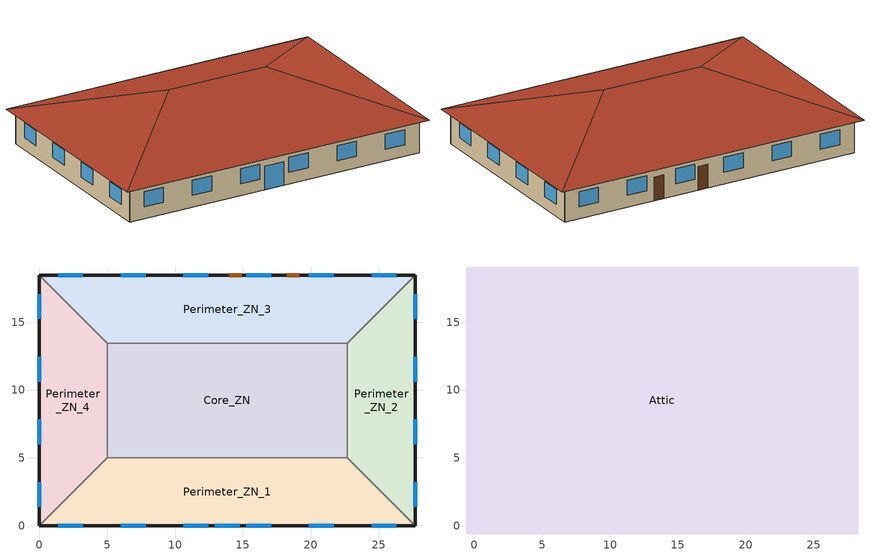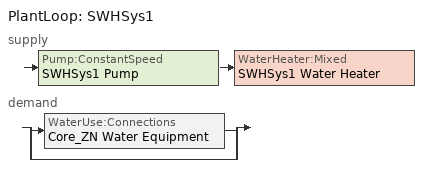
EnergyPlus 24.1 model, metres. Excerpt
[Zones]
Core_ZN
 floor adiabatic (Core_ZN_floor_Ffactor): 5,13.46 22.69,13.46 22.69,5 5,5 z0
 wall to Perimeter_ZN_1 (int_wall): 5,5 22.69,5 z0:3.05
 wall to Perimeter_ZN_2 (int_wall): 22.69,5 22.69,13.46 z0:3.05
 wall to Perimeter_ZN_3 (int_wall): 22.69,13.46 5,13.46 z0:3.05
 wall to Perimeter_ZN_4 (int_wall): 5,13.46 5,5 z0:3.05
Perimeter_ZN_1
 floor ground (Perimeter_ZN_1_floor_Ffactor): 27.69,0 0,0 5,5 22.69,5 z0
 wall outside (nonres_ext_wall_grd): 0,0 27.69,0 z0:3.05
 wall to Perimeter_ZN_4 (int_wall): 5,5 0,0 z0:3.05
 wall to Perimeter_ZN_2 (int_wall): 27.69,0 22.69,5 z0:3.05
 window (Window_U_0.57_SHGC_South_0.39): 1.39,0 3.22,0 / 6.01,0 7.84,0 / 10.62,0 12.45,0 / 15.24,0 17.07,0 / 19.85,0 21.68,0 / 24.47,0 26.3,0 z1.07:2.42; 12.93,0 14.76,0 z0:2.13
Perimeter_ZN_2
 floor ground (Perimeter_ZN_2_floor_Ffactor): 22.69,13.46 27.69,18.46 27.69,0 22.69,5 z0
 wall outside (nonres_ext_wall_grd): 27.69,0 27.69,18.46 z0:3.05
 wall to Perimeter_ZN_3 (int_wall): 27.69,18.46 22.69,13.46 z0:3.05
 window (Window_U_0.57_SHGC_East_0.39): 27.69,15.24 27.69,17.07 / 27.69,10.62 27.69,12.45 / 27.69,6.01 27.69,7.84 / 27.69,1.39 27.69,3.22 z1.07:2.42
Perimeter_ZN_3
 floor ground (Perimeter_ZN_3_floor_Ffactor): 5,13.46 0,18.46 27.69,18.46 22.69,13.46 z0
 wall outside (nonres_ext_wall_grd): 27.69,18.46 0,18.46 z0:3.05
 wall to Perimeter_ZN_4 (int_wall): 0,18.46 5,13.46 z0:3.05
 window (Window_U_0.57_SHGC_North_0.39): 26.3,18.46 24.47,18.46 / 21.68,18.46 19.85,18.46 / 17.07,18.46 15.24,18.46 / 12.45,18.46 10.62,18.46 / 7.84,18.46 6.01,18.46 / 3.22,18.46 1.39,18.46 z1.07:2.42
 door (Swinging Door_con): 14.91,18.46 14,18.46 / 19.13,18.46 18.22,18.46 z0:2.13
Perimeter_ZN_4
 floor ground (Perimeter_ZN_4_floor_Ffactor): 5,5 0,0 0,18.46 5,13.46 z0
 wall outside (nonres_ext_wall_grd): 0,18.46 0,0 z0:3.05
 window (Window_U_0.57_SHGC_West_0.39): 0,3.22 0,1.39 / 0,7.84 0,6.01 / 0,12.45 0,10.62 / 0,17.07 0,15.24 z1.07:2.42
Attic
 floor outside (ext_soffit_floor): -0.6,19.06 0,18.46 0,0 -0.6,-0.6 z3.05; 0,0 27.69,0 28.29,-0.6 -0.6,-0.6 z3.05; 28.29,19.06 28.29,-0.6 27.69,0 27.69,18.46 z3.05; -0.6,19.06 28.29,19.06 27.69,18.46 0,18.46 z3.05
 floor to Perimeter_ZN_1 (nonres_roof_floor): 0,0 5,5 22.69,5 27.69,0 z3.05
 floor to Perimeter_ZN_4 (nonres_roof_floor): 5,13.46 5,5 0,0 0,18.46 z3.05
 floor to Perimeter_ZN_2 (nonres_roof_floor): 22.69,5 22.69,13.46 27.69,18.46 27.69,0 z3.05
 floor to Core_ZN (nonres_roof_floor): 5,13.46 22.69,13.46 22.69,5 5,5 z3.05
 floor to Perimeter_ZN_3 (nonres_roof_floor): 0,18.46 27.69,18.46 22.69,13.46 5,13.46 z3.05
 roof outside (AtticRoofDeck): 28.29,19.06,3.05 -0.6,19.06,3.05 9.23,9.23,6.33 18.46,9.23,6.33; -0.6,19.06,3.05 -0.6,-0.6,3.05 9.23,9.23,6.33; 28.29,-0.6,3.05 28.29,19.06,3.05 18.46,9.23,6.33; -0.6,-0.6,3.05 28.29,-0.6,3.05 18.46,9.23,6.33 9.23,9.23,6.33
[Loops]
PlantLoop 'SWHSys1'
 supply: Pump:ConstantSpeed 'SWHSys1 Pump' > WaterHeater:Mixed 'SWHSys1 Water Heater'
 demand: split
  | WaterUse:Connections 'Core_ZN Water Equipment'
  | bypass
[Building]
OfficeSmall: North Axis {deg}=0; Terrain=City; Loads Convergence Tolerance Value {W}=0.04; Temperature Convergence Tolerance Value {deltaC}=0.2; Solar Distribution=FullInteriorAndExterior; Maximum Number of Warmup Days=25; Minimum Number of Warmup Days=6
[Site:Location]
Gwangju_KJ_KOR Design_Conditions: Latitude {deg}=35.17; Longitude {deg}=126.89; Time Zone {hr}=9; Elevation {m}=74
[SizingPeriod:DesignDay] Month=1; Day of Month=21; Day Type=WinterDesignDay; Daily Dry-Bulb Temperature Range {deltaC}=0; Dry-Bulb Temperature Range Modifier Type=DefaultMultipliers; Barometric Pressure {Pa}=100439; Wind Speed {m/s}=2.3; Wind Direction {deg}=50; Rain Indicator=No; Snow Indicator=No; Daylight Saving Time Indicator=No; Solar Model Indicator=ASHRAEClearSky; Sky Clearness=0
Name | Maximum Dry-Bulb Temperature {C} | Humidity Condition Type | Wetbulb or DewPoint at Maximum Dry-Bulb {C}
Gwangju Ann Htg 99.6% Condns DB | -6.6 | Wetbulb | -6.6
Gwangju Ann Htg 99% Condns DB | -5 | Wetbulb | -5
Gwangju Ann Hum_n 99.6% Condns DP=>MCDB | -1 | Dewpoint | -15.6
Gwangju Ann Hum_n 99% Condns DP=>MCDB | -0.6 | Dewpoint | -13.7
[Site:GroundTemperature:FCfactorMethod]
7.1, 3, -1, 0.8, -0.2, 4.8, 6.1, 13.7, 22.2, 22.7, 21.7, 18.5
[Site:WaterMainsTemperature]
Calculation Method=Correlation; Annual Average Outdoor Air Temperature {C}=9.95; Maximum Difference In Monthly Average Outdoor Air Temperatures {deltaC}=23.7
[Material] Thermal Absorptance=0.9; Solar Absorptance=0.7
Name | Roughness | Thickness {m} | Conductivity {W/m-K} | Density {kg/m3} | Specific Heat {J/kg-K} | Visible Absorptance
RC 150mm concrete wall | MediumRough | 0.15 | 2.31 | 2300 | 920 | 0.7
RC 200mm concrete wall | MediumRough | 0.2 | 2.31 | 2300 | 920 | 0.7
XPS 50mm insulation | Smooth | 0.05 | 0.028 | 35 | 1400 | 0.7
Cement mortar 20mm | Rough | 0.02 | 1.4 | 2000 | 1000 | 0.7
Gypsum board 12.5mm | Smooth | 0.0125 | 0.18 | 900 | 1000 | 0.5
RC 180mm concrete slab | MediumRough | 0.18 | 2.31 | 2300 | 920 | 0.7
Waterproof membrane 4mm | Smooth | 0.004 | 0.19 | 1100 | 1680 | 0.7
Protection mortar 40mm | MediumRough | 0.04 | 1.4 | 2100 | 1000 | 0.7
[Material:NoMass]
Opaque Door panel_con: Roughness=MediumRough; Thermal Resistance {m2-K/W}=0.101886; Thermal Absorptance=0.9; Solar Absorptance=0.7; Visible Absorptance=0.7
[WindowMaterial:SimpleGlazingSystem] U-Factor {W/m2-K}=3.23661; Solar Heat Gain Coefficient=0.39; Visible Transmittance=0.429
Glazing Layer East; Glazing Layer South; Glazing Layer West; Glazing Layer North
[Construction]
Swinging Door_con: Opaque Door panel_con
InteriorFurnishings: Gypsum board 12.5mm
AtticRoofDeck: Waterproof membrane 4mm, Protection mortar 40mm, RC 180mm concrete slab
int_wall: Gypsum board 12.5mm, RC 150mm concrete wall, Gypsum board 12.5mm
ext_soffit_floor: Cement mortar 20mm
nonres_roof_floor: Gypsum board 12.5mm, RC 180mm concrete slab, XPS 50mm insulation, Protection mortar 40mm, Waterproof membrane 4mm
nonres_ext_wall_grd: Cement mortar 20mm, RC 200mm concrete wall, XPS 50mm insulation, Gypsum board 12.5mm
Window_U_0.57_SHGC_East_0.39: Glazing Layer East
Window_U_0.57_SHGC_South_0.39: Glazing Layer South
Window_U_0.57_SHGC_West_0.39: Glazing Layer West
Window_U_0.57_SHGC_North_0.39: Glazing Layer North
[Construction:FfactorGroundFloor] F-Factor {W/m-K}=1.26363
Name | Area {m2} | PerimeterExposed {m}
Core_ZN_floor_Ffactor | 149.657 | 0
Perimeter_ZN_1_floor_Ffactor; Perimeter_ZN_3_floor_Ffactor | 113.45 | 27.69
Perimeter_ZN_2_floor_Ffactor; Perimeter_ZN_4_floor_Ffactor | 67.3 | 18.46
[Zone] Type=1; Multiplier=1; Ceiling Height {m}=autocalculate; Volume {m3}=autocalculate; Floor Area {m2}=autocalculate
Name | Part of Total Floor Area
Core_ZN; Perimeter_ZN_1; Perimeter_ZN_2; Perimeter_ZN_3; Perimeter_ZN_4 | Yes
Attic | No
[InternalMass] Construction=InteriorFurnishings
Name | Zone or ZoneList | Surface Area {m2}
Core_ZN_InternalMass_1 | Core_ZN | 299.3148
Perimeter_ZN_1_InternalMass_1 | Perimeter_ZN_1 | 226.9
Perimeter_ZN_2_InternalMass_1 | Perimeter_ZN_2 | 134.6
Perimeter_ZN_3_InternalMass_1 | Perimeter_ZN_3 | 226.9
Perimeter_ZN_4_InternalMass_1 | Perimeter_ZN_4 | 134.6
[People] Number of People Calculation Method=Area/Person; Floor Area per Person {m2/person}=18.5806; Fraction Radiant=0.3; Sensible Heat Fraction=AUTOCALCULATE; Activity Level Schedule=ACTIVITY_SCH; Enable ASHRAE 55 Comfort Warnings=No; Mean Radiant Temperature Calculation Type=EnclosureAveraged
Name | Zone or ZoneList or Space or SpaceList | Number of People Schedule
Core_ZN | Core_ZN | BLDG_OCC_SCH_wo_SB
Perimeter_ZN_1 | Perimeter_ZN_1 | BLDG_OCC_SCH_wo_SB
Perimeter_ZN_2 | Perimeter_ZN_2 | BLDG_OCC_SCH_w_SB
Perimeter_ZN_3 | Perimeter_ZN_3 | BLDG_OCC_SCH_wo_SB
Perimeter_ZN_4 | Perimeter_ZN_4 | BLDG_OCC_SCH_wo_SB
[Lights] Schedule=ltg_sch_office; Design Level Calculation Method=Watts/Area; Watts per Floor Area {W/m2}=10.67131; Return Air Fraction=0; Fraction Radiant=0.7; Fraction Visible=0.2; Fraction Replaceable=1; Return Air Fraction Calculated from Plenum Temperature=No
Name | Zone or ZoneList or Space or SpaceList
Core_ZN_Lights | Core_ZN
Perimeter_ZN_1_Lights | Perimeter_ZN_1
Perimeter_ZN_2_Lights | Perimeter_ZN_2
Perimeter_ZN_3_Lights | Perimeter_ZN_3
Perimeter_ZN_4_Lights | Perimeter_ZN_4
[ElectricEquipment] Schedule=BLDG_EQUIP_SCH; Design Level Calculation Method=Watts/Area; Watts per Floor Area {W/m2}=6.78
Name | Zone or ZoneList or Space or SpaceList
Core_ZN_MiscPlug_Equip | Core_ZN
Perimeter_ZN_1_MiscPlug_Equip | Perimeter_ZN_1
Perimeter_ZN_2_MiscPlug_Equip | Perimeter_ZN_2
Perimeter_ZN_3_MiscPlug_Equip | Perimeter_ZN_3
Perimeter_ZN_4_MiscPlug_Equip | Perimeter_ZN_4
[ZoneInfiltration:DesignFlowRate] Temperature Term Coefficient=0; Velocity Squared Term Coefficient=0
Name | Zone or ZoneList or Space or SpaceList | Schedule | Design Flow Rate Calculation Method | Design Flow Rate {m3/s} | Flow Rate per Exterior Surface Area {m3/s-m2} | Constant Term Coefficient | Velocity Term Coefficient
Perimeter_ZN_1_Infiltration | Perimeter_ZN_1 | INFIL_QUARTER_ON_SCH | Flow/ExteriorWallArea | 0 | 0.000569572 | 0 | 0.224
Perimeter_ZN_1_Door_Infiltration | Perimeter_ZN_1 | INFIL_Door_Opening_SCH | Flow/Zone | 0.0764554 |  | 1 | 0
Perimeter_ZN_2_Infiltration | Perimeter_ZN_2 | INFIL_QUARTER_ON_SCH | Flow/ExteriorWallArea | 0 | 0.000569572 | 0 | 0.224
Perimeter_ZN_3_Infiltration | Perimeter_ZN_3 | INFIL_QUARTER_ON_SCH | Flow/ExteriorWallArea | 0 | 0.000569572 | 0 | 0.224
Perimeter_ZN_4_Infiltration | Perimeter_ZN_4 | INFIL_QUARTER_ON_SCH | Flow/ExteriorWallArea | 0 | 0.000569572 | 0 | 0.224
Attic_Infiltration | Attic | ALWAYS_ON | Flow/Zone | 0.2001 |  | 1 | 0
[Exterior:Lights]
Exterior_Lights: Schedule=Exterior_Lgt_ALWAYS_ON; Design Level {W}=2257.58; Control Option=AstronomicalClock
[DesignSpecification:OutdoorAir] Outdoor Air Method=Flow/Area; Outdoor Air Flow per Zone Floor Area {m3/s-m2}=0.0004318
SZ DSOA Core_ZN; SZ DSOA Perimeter_ZN_1; SZ DSOA Perimeter_ZN_2; SZ DSOA Perimeter_ZN_3; SZ DSOA Perimeter_ZN_4
[Sizing:Zone] Zone Cooling Design Supply Air Temperature Input Method=SupplyAirTemperature; Zone Cooling Design Supply Air Temperature {C}=14; Zone Heating Design Supply Air Temperature Input Method=SupplyAirTemperature; Zone Heating Design Supply Air Temperature {C}=32.2211; Zone Cooling Design Supply Air Humidity Ratio {kgWater/kgDryAir}=0.0085; Zone Heating Design Supply Air Humidity Ratio {kgWater/kgDryAir}=0.008; Zone Heating Sizing Factor=1.15; Zone Cooling Sizing Factor=1.25; Cooling Design Air Flow Method=DesignDay; Cooling Design Air Flow Rate {m3/s}=0; Cooling Minimum Air Flow Fraction=0; Heating Design Air Flow Method=DesignDay; Heating Design Air Flow Rate {m3/s}=0; Zone Load Sizing Method=Sensible Load Only No Latent Load; Zone Latent Cooling Design Supply Air Humidity Ratio Input Method=HumidityRatioDifference; Zone Cooling Design Supply Air Humidity Ratio Difference {kgWater/kgDryAir}=0.005; Zone Latent Heating Design Supply Air Humidity Ratio Input Method=HumidityRatioDifference; Zone Humidification Design Supply Air Humidity Ratio Difference {kgWater/kgDryAir}=0.005
Name | Design Specification Outdoor Air Object
Core_ZN | SZ DSOA Core_ZN
Perimeter_ZN_1 | SZ DSOA Perimeter_ZN_1
Perimeter_ZN_2 | SZ DSOA Perimeter_ZN_2
Perimeter_ZN_3 | SZ DSOA Perimeter_ZN_3
Perimeter_ZN_4 | SZ DSOA Perimeter_ZN_4
[Sizing:Plant]
SWHSys1: Loop Type=Heating; Design Loop Exit Temperature {C}=48.89; Loop Design Temperature Difference {deltaC}=5
[ZoneControl:Thermostat] Control Type Schedule=Dual Zone Control Type Sched
Name | Zone or ZoneList | Control 1
Core_ZN Thermostat | Core_ZN | Core_ZN Dual SP Control
Perimeter_ZN_1 Thermostat | Perimeter_ZN_1 | Perimeter_ZN_1 Dual SP Control
Perimeter_ZN_2 Thermostat | Perimeter_ZN_2 | Perimeter_ZN_2 Dual SP Control
Perimeter_ZN_3 Thermostat | Perimeter_ZN_3 | Perimeter_ZN_3 Dual SP Control
Perimeter_ZN_4 Thermostat | Perimeter_ZN_4 | Perimeter_ZN_4 Dual SP Control
[ThermostatSetpoint:DualSetpoint]
Name | Heating Setpoint Temperature Schedule | Cooling Setpoint Temperature Schedule
Core_ZN Dual SP Control; Perimeter_ZN_1 Dual SP Control; Perimeter_ZN_3 Dual SP Control; Perimeter_ZN_4 Dual SP Control | HTGSETP_SCH_NO_OPTIMUM | CLGSETP_SCH_NO_OPTIMUM
Perimeter_ZN_2 Dual SP Control | HTGSETP_SCH_NO_OPTIMUM_w_SB | CLGSETP_SCH_NO_OPTIMUM_w_SB
[ZoneHVAC:TerminalUnit:VariableRefrigerantFlow] Terminal Unit Availability Schedule=Always_On; Cooling Supply Air Flow Rate {m3/s}=AUTOSIZE; No Cooling Supply Air Flow Rate {m3/s}=AUTOSIZE; Heating Supply Air Flow Rate {m3/s}=AUTOSIZE; No Heating Supply Air Flow Rate {m3/s}=AUTOSIZE; Cooling Outdoor Air Flow Rate {m3/s}=AUTOSIZE; Heating Outdoor Air Flow Rate {m3/s}=AUTOSIZE; No Load Outdoor Air Flow Rate {m3/s}=AUTOSIZE; Supply Air Fan Operating Mode Schedule=VRFTUFanSchedule; Supply Air Fan Placement=BlowThrough; Zone Terminal Unit On Parasitic Electric Energy Use {W}=30; Zone Terminal Unit Off Parasitic Electric Energy Use {W}=20; Maximum Outdoor Dry-Bulb Temperature for Supplemental Heater Operation {C}=21
Name | Supply Air Fan Object | Cooling Coil Object | Heating Coil Object | Maximum Supply Air Temperature from Supplemental Heater {C}
Core_ZN VRF Indoor Unit | Core_ZN VRF Indoor Unit Supply Fan | Core_ZN VRF DX Cooling Coil | Core_ZN VRF DX Heating Coil | AUTOSIZE
Perimeter_ZN_1 VRF Indoor Unit | Perimeter_ZN_1 VRF Indoor Unit Supply Fan | Perimeter_ZN_1 VRF DX Cooling Coil | Perimeter_ZN_1 VRF DX Heating Coil | autosize
Perimeter_ZN_2 VRF Indoor Unit | Perimeter_ZN_2 VRF Indoor Unit Supply Fan | Perimeter_ZN_2 VRF DX Cooling Coil | Perimeter_ZN_2 VRF DX Heating Coil | autosize
Perimeter_ZN_3 VRF Indoor Unit | Perimeter_ZN_3 VRF Indoor Unit Supply Fan | Perimeter_ZN_3 VRF DX Cooling Coil | Perimeter_ZN_3 VRF DX Heating Coil | autosize
Perimeter_ZN_4 VRF Indoor Unit | Perimeter_ZN_4 VRF Indoor Unit Supply Fan | Perimeter_ZN_4 VRF DX Cooling Coil | Perimeter_ZN_4 VRF DX Heating Coil | autosize
[Zone equipment]
Core_ZN: Core_ZN VRF Indoor Unit
Perimeter_ZN_1: Perimeter_ZN_1 VRF Indoor Unit
Perimeter_ZN_2: Perimeter_ZN_2 VRF Indoor Unit
Perimeter_ZN_3: Perimeter_ZN_3 VRF Indoor Unit
Perimeter_ZN_4: Perimeter_ZN_4 VRF Indoor Unit
[Fan:SystemModel] Availability Schedule=Always_On; Design Maximum Air Flow Rate {m3/s}=AUTOSIZE; Speed Control Method=Discrete; Electric Power Minimum Flow Rate Fraction=0; Design Pressure Rise {Pa}=600; Motor Efficiency=0.9; Motor In Air Stream Fraction=1; Design Electric Power Consumption {W}=AUTOSIZE; Design Power Sizing Method=TotalEfficiencyAndPressure; Electric Power Per Unit Flow Rate Per Unit Pressure {W/((m3/s)-Pa)}=1.66667; Fan Total Efficiency=0.7
Core_ZN VRF Indoor Unit Supply Fan; Perimeter_ZN_1 VRF Indoor Unit Supply Fan; Perimeter_ZN_2 VRF Indoor Unit Supply Fan; Perimeter_ZN_3 VRF Indoor Unit Supply Fan; Perimeter_ZN_4 VRF Indoor Unit Supply Fan
[Coil:Cooling:DX:VariableRefrigerantFlow] Availability Schedule=Always_On; Gross Rated Total Cooling Capacity {W}=AUTOSIZE; Gross Rated Sensible Heat Ratio=AUTOSIZE; Rated Air Flow Rate {m3/s}=AUTOSIZE; Cooling Capacity Ratio Modifier Function of Temperature Curve=VRFTUCoolCapFT; Cooling Capacity Modifier Curve Function of Flow Fraction=VRFACCoolCapFFF
Core_ZN VRF DX Cooling Coil; Perimeter_ZN_1 VRF DX Cooling Coil; Perimeter_ZN_2 VRF DX Cooling Coil; Perimeter_ZN_3 VRF DX Cooling Coil; Perimeter_ZN_4 VRF DX Cooling Coil
[Coil:Heating:DX:VariableRefrigerantFlow] Availability Schedule=Always_On; Gross Rated Heating Capacity {W}=AUTOSIZE; Rated Air Flow Rate {m3/s}=AUTOSIZE; Heating Capacity Ratio Modifier Function of Temperature Curve=VRFTUHeatCapFT_Fixed; Heating Capacity Modifier Function of Flow Fraction Curve=VRFACHeatCapFFF
Core_ZN VRF DX Heating Coil; Perimeter_ZN_1 VRF DX Heating Coil; Perimeter_ZN_2 VRF DX Heating Coil; Perimeter_ZN_3 VRF DX Heating Coil; Perimeter_ZN_4 VRF DX Heating Coil
[AirConditioner:VariableRefrigerantFlow]
Heat Pump=VRF Heat Pump; Availability Schedule=Always_On; Gross Rated Total Cooling Capacity {W}=AUTOSIZE; Gross Rated Cooling COP {W/W}=3.2; Minimum Condenser Inlet Node Temperature in Cooling Mode {C}=-5; Maximum Condenser Inlet Node Temperature in Cooling Mode {C}=43; Cooling Capacity Ratio Modifier Function of Low Temperature Curve=VRFCoolCapFT; Cooling Capacity Ratio Boundary Curve=VRFCoolCapFTBoundary; Cooling Capacity Ratio Modifier Function of High Temperature Curve=VRFCoolCapFTHi; Cooling Energy Input Ratio Modifier Function of Low Temperature Curve=VRFCoolEIRFT; Cooling Energy Input Ratio Boundary Curve=VRFCoolEIRFTBoundary; Cooling Energy Input Ratio Modifier Function of High Temperature Curve=VRFCoolEIRFTHi; Cooling Energy Input Ratio Modifier Function of Low Part-Load Ratio Curve=CoolingEIRLowPLR; Cooling Energy Input Ratio Modifier Function of High Part-Load Ratio Curve=CoolingEIRHiPLR; Cooling Combination Ratio Correction Factor Curve=CoolingCombRatio; Cooling Part-Load Fraction Correlation Curve=VRFCPLFFPLR; Gross Rated Heating Capacity {W}=AUTOSIZE; Gross Rated Heating COP {W/W}=3.4; Minimum Condenser Inlet Node Temperature in Heating Mode {C}=-20; Maximum Condenser Inlet Node Temperature in Heating Mode {C}=20; Heating Capacity Ratio Modifier Function of Low Temperature Curve=VRFHeatCapFT; Heating Capacity Ratio Boundary Curve=VRFHeatCapFTBoundary; Heating Capacity Ratio Modifier Function of High Temperature Curve=VRFHeatCapFTHi; Heating Energy Input Ratio Modifier Function of Low Temperature Curve=VRFHeatEIRFT; Heating Energy Input Ratio Boundary Curve=VRFHeatEIRFTBoundary; Heating Energy Input Ratio Modifier Function of High Temperature Curve=VRFHeatEIRFTHi; Heating Performance Curve Outdoor Temperature Type=WetBulbTemperature; Heating Energy Input Ratio Modifier Function of Low Part-Load Ratio Curve=HeatingEIRLowPLR; Heating Energy Input Ratio Modifier Function of High Part-Load Ratio Curve=HeatingEIRHiPLR; Heating Combination Ratio Correction Factor Curve=HeatingCombRatio; Heating Part-Load Fraction Correlation Curve=VRFHPLFFPLR; Minimum Heat Pump Part-Load Ratio=0.25; Zone Name for Master Thermostat Location=Core_ZN; Master Thermostat Priority Control Type=LoadPriority; Zone Terminal Unit List=VRF Heat Pump TU List; Heat Pump Waste Heat Recovery=No; Equivalent Piping Length used for Piping Correction Factor in Cooling Mode {m}=10; Vertical Height used for Piping Correction Factor {m}=10; Piping Correction Factor for Length in Cooling Mode Curve=VRFPipingCorrectionCooling; Piping Correction Factor for Height in Cooling Mode Coefficient {1/m}=0; Equivalent Piping Length used for Piping Correction Factor in Heating Mode {m}=10; Piping Correction Factor for Length in Heating Mode Curve=VRFPipingCorrectionCooling; Piping Correction Factor for Height in Heating Mode Coefficient {1/m}=0; Crankcase Heater Power per Compressor {W}=15; Number of Compressors=2; Ratio of Compressor Size to Total Compressor Capacity {W/W}=0.33; Maximum Outdoor Dry-Bulb Temperature for Crankcase Heater {C}=7; Defrost Strategy=ReverseCycle; Defrost Control=Timed; Defrost Energy Input Ratio Modifier Function of Temperature Curve=VRFDefrostEIRFT; Defrost Time Period Fraction=0.058333; Resistive Defrost Heater Capacity {W}=autosize; Maximum Outdoor Dry-bulb Temperature for Defrost Operation {C}=7; Condenser Type=AirCooled; Fuel Type=Electricity
[ZoneTerminalUnitList]
VRF Heat Pump TU List: Zone Terminal Unit Name 1=Core_ZN VRF Indoor Unit; Zone Terminal Unit Name 2=Perimeter_ZN_1 VRF Indoor Unit; Zone Terminal Unit Name 3=Perimeter_ZN_2 VRF Indoor Unit; Zone Terminal Unit Name 4=Perimeter_ZN_3 VRF Indoor Unit; Zone Terminal Unit Name 5=Perimeter_ZN_4 VRF Indoor Unit
[Pump:ConstantSpeed]
SWHSys1 Pump: Design Flow Rate {m3/s}=autosize; Design Pump Head {Pa}=0.001; Design Power Consumption {W}=AUTOSIZE; Motor Efficiency=0.3; Fraction of Motor Inefficiencies to Fluid Stream=0; Pump Control Type=Intermittent
[WaterHeater:Mixed]
SWHSys1 Water Heater: Tank Volume {m3}=0.1514; Setpoint Temperature Schedule=SHWSys1 Water Heater Setpoint Temperature Schedule; Deadband Temperature Difference {deltaC}=0.1; Maximum Temperature Limit {C}=85; Heater Control Type=Cycle; Heater Maximum Capacity {W}=11722.84; Heater Fuel Type=Electricity; Heater Thermal Efficiency=1; Off Cycle Parasitic Fuel Consumption Rate {W}=0; Off Cycle Parasitic Fuel Type=Electricity; Off Cycle Parasitic Heat Fraction to Tank=0; On Cycle Parasitic Fuel Consumption Rate {W}=0; On Cycle Parasitic Fuel Type=Electricity; Ambient Temperature Indicator=zone; Ambient Temperature Zone=CORE_ZN; Off Cycle Loss Coefficient to Ambient Temperature {W/K}=1.20598; On Cycle Loss Coefficient to Ambient Temperature {W/K}=1.20598; Peak Use Flow Rate {m3/s}=4.048e-06; Use Flow Rate Fraction Schedule=BLDG_SWH_SCH
[PlantLoop]
SWHSys1: Fluid Type=WATER; Plant Equipment Operation Scheme=SWHSys1 Loop Operation Scheme List; Maximum Loop Temperature {C}=48.89; Minimum Loop Temperature {C}=10; Maximum Loop Flow Rate {m3/s}=AUTOSIZE; Minimum Loop Flow Rate {m3/s}=0; Plant Loop Volume {m3}=AUTOSIZE; Load Distribution Scheme=Optimal
[PlantEquipmentList]
SWHSys1 Equipment List: SWHSys1 Water Heater
[PlantEquipmentOperation:HeatingLoad]
SWHSys1 Operation Scheme: Load Range 1 Lower Limit {W}=0; Load Range 1 Upper Limit {W}=1000000000000000; Range 1 Equipment List=SWHSys1 Equipment List
[PlantEquipmentOperationSchemes]
SWHSys1 Loop Operation Scheme List: Control Scheme 1=SWHSys1 Operation Scheme; Control Scheme 1 Schedule=PlantOnSched
[SetpointManager:Scheduled]
SWHSys1 Loop Setpoint Manager: Control Variable=Temperature; Schedule=SHWSys1-Loop-Temp-Schedule; Setpoint Node or NodeList=SWHSys1 Supply Outlet Node
[WaterUse:Equipment]
Core_ZN Water Equipment: Peak Flow Rate {m3/s}=4.048e-06; Flow Rate Fraction Schedule=BLDG_SWH_SCH; Target Temperature Schedule=Core_ZN Water Equipment Temp Sched; Hot Water Supply Temperature Schedule=Core_ZN Water Equipment Hot Supply Temp Sched; Zone=Core_ZN; Sensible Fraction Schedule=Core_ZN Water Equipment Sensible fract sched; Latent Fraction Schedule=Core_ZN Water Equipment Latent fract sched
[WaterUse:Connections]
Core_ZN Water Equipment: Water Use Equipment 1=Core_ZN Water Equipment
[Schedule:Compact]
ltg_sch_office: Through: 12/31, For: SummerDesignDay, Until: 24:00, 1, For: WinterDesignDay, Until: 24:00, 0, For: Weekdays, Until: 5:00, 0.18, Until: 7:00, 0.23, Until: 8:00, 0.42, Until: 12:00, 0.9, Until: 13:00, 0.8, Until: 17:00, 0.9, Until: 18:00, 0.61, Until: 20:00, 0.42, Until: 22:00, 0.32, Until: 23:00, 0.23, Until: 24:00, 0.18, For: Saturday, Until: 24:00, 0.18, For: AllOtherDays, Until: 24:00, 0.18
BLDG_EQUIP_SCH: Through: 12/31, For: WeekDays, Until: 6:00, 0.409478, Until: 8:00, 0.479753, Until: 12:00, 0.959505, Until: 13:00, 0.901935, Until: 17:00, 0.959505, Until: 18:00, 0.479753, Until: 23:00, 0.191901, Until: 24:00, 0.163791, For: Weekends, Until: 24:00, 0.163791, For: Holiday, Until: 24:00, 0.163791, For: WinterDesignDay, Until: 24:00, 0, For: SummerDesignDay, Until: 24:00, 1, For: CustomDay1, Until: 24:00, 0, For: CustomDay2, Until: 24:00, 0
BLDG_OCC_SCH_w_SB: Through: 12/31, For: Weekdays, Until: 01:00, 0, Until: 02:00, 0, Until: 03:00, 0, Until: 04:00, 0, Until: 05:00, 0, Until: 06:00, 0, Until: 07:00, 0.11, Until: 08:00, 0.21, Until: 09:00, 1, Until: 10:00, 1, Until: 11:00, 0, Until: 12:00, 1, Until: 13:00, 0, Until: 14:00, 1, Until: 15:00, 0, Until: 16:00, 1, Until: 17:00, 1, Until: 18:00, 0.32, Until: 19:00, 0.11, Until: 20:00, 0.11, Until: 21:00, 0.11, Until: 22:00, 0.11, Until: 23:00, 0.05, Until: 24:00, 0, For: Weekends, Until: 01:00, 0, Until: 02:00, 0, Until: 03:00, 0, Until: 04:00, 0, Until: 05:00, 0, Until: 06:00, 0, Until: 07:00, 0, Until: 08:00, 0, Until: 09:00, 0, Until: 10:00, 0, Until: 11:00, 0, Until: 12:00, 0, Until: 13:00, 0, Until: 14:00, 0, Until: 15:00, 0, Until: 16:00, 0, Until: 17:00, 0, Until: 18:00, 0, Until: 19:00, 0, Until: 20:00, 0, Until: 21:00, 0, Until: 22:00, 0, Until: 23:00, 0, Until: 24:00, 0, For: Holiday, Until: 24:00, 0, For: WinterDesignDay, Until: 24:00, 0, For: SummerDesignDay, Until: 24:00, 1, For: CustomDay1, Until: 24:00, 0, For: CustomDay2, Until: 24:00, 0
BLDG_OCC_SCH_wo_SB: Through: 12/31, For: Weekdays, Until: 01:00, 0, Until: 02:00, 0, Until: 03:00, 0, Until: 04:00, 0, Until: 05:00, 0, Until: 06:00, 0, Until: 07:00, 0.11, Until: 08:00, 0.21, Until: 09:00, 1, Until: 10:00, 1, Until: 11:00, 1, Until: 12:00, 1, Until: 13:00, 0.610395, Until: 14:00, 1, Until: 15:00, 1, Until: 16:00, 1, Until: 17:00, 1, Until: 18:00, 0.32, Until: 19:00, 0.11, Until: 20:00, 0.11, Until: 21:00, 0.11, Until: 22:00, 0.11, Until: 23:00, 0.05, Until: 24:00, 0, For: Weekends, Until: 01:00, 0, Until: 02:00, 0, Until: 03:00, 0, Until: 04:00, 0, Until: 05:00, 0, Until: 06:00, 0, Until: 07:00, 0, Until: 08:00, 0, Until: 09:00, 0, Until: 10:00, 0, Until: 11:00, 0, Until: 12:00, 0, Until: 13:00, 0, Until: 14:00, 0, Until: 15:00, 0, Until: 16:00, 0, Until: 17:00, 0, Until: 18:00, 0, Until: 19:00, 0, Until: 20:00, 0, Until: 21:00, 0, Until: 22:00, 0, Until: 23:00, 0, Until: 24:00, 0, For: Holiday, Until: 24:00, 0, For: WinterDesignDay, Until: 24:00, 0, For: SummerDesignDay, Until: 24:00, 1, For: CustomDay1, Until: 24:00, 0, For: CustomDay2, Until: 24:00, 0
INFIL_QUARTER_ON_SCH: Through: 12/31, For: Weekdays, Until: 07:00, 1, Until: 19:00, 0.25, Until: 24:00, 1, For: Saturday, Until: 07:00, 1, Until: 18:00, 0.25, Until: 24:00, 1, For: WinterDesignDay SummerDesignDay, Until: 24:00, 1, For: Sunday Holidays AllOtherDays, Until: 24:00, 1
INFIL_Door_Opening_SCH: Through: 12/31, For: Weekdays, Until: 06:00, 0, Until: 07:00, 0.131, Until: 08:00, 1, Until: 12:00, 0.131, Until: 13:00, 1, Until: 17:00, 0.131, Until: 18:00, 1, Until: 19:00, 0.131, Until: 24:00, 0, For: Saturday Sunday Holidays AllOtherDays, Until: 24:00, 0
BLDG_SWH_SCH: Through: 12/31, For: WeekDays, Until: 7:00, 0, Until: 8:00, 0.27, Until: 9:00, 0.55, Until: 11:00, 0.64, Until: 12:00, 0.82, Until: 13:00, 1, Until: 14:00, 0.91, Until: 16:00, 0.55, Until: 17:00, 0.73, Until: 19:00, 0.37, Until: 20:00, 0.18, Until: 21:00, 0.27, Until: 22:00, 0.09, Until: 24:00, 0, For: Weekends, Until: 24:00, 0, For: Holiday, Until: 24:00, 0, For: WinterDesignDay, Until: 7:00, 0, Until: 8:00, 0.27, Until: 9:00, 0.55, Until: 11:00, 0.64, Until: 12:00, 0.82, Until: 13:00, 1, Until: 14:00, 0.91, Until: 16:00, 0.55, Until: 17:00, 0.73, Until: 19:00, 0.37, Until: 20:00, 0.18, Until: 21:00, 0.27, Until: 22:00, 0.09, Until: 24:00, 0, For: SummerDesignDay, Until: 7:00, 0, Until: 8:00, 0.27, Until: 9:00, 0.55, Until: 11:00, 0.64, Until: 12:00, 0.82, Until: 13:00, 1, Until: 14:00, 0.91, Until: 16:00, 0.55, Until: 17:00, 0.73, Until: 19:00, 0.37, Until: 20:00, 0.18, Until: 21:00, 0.27, Until: 22:00, 0.09, Until: 24:00, 0, For: CustomDay1, Until: 24:00, 0, For: CustomDay2, Until: 24:00, 0
ALWAYS_ON; Exterior_Lgt_ALWAYS_ON; PlantOnSched; VRFTUFanSchedule: Through: 12/31, For: AllDays, Until: 24:00, 1
HTGSETP_SCH_NO_OPTIMUM: Through: 12/31, For: WeekDays, Until: 6:00, 15.56, Until: 7:00, 21.11, Until: 19:00, 21.11, Until: 24:00, 15.56, For: Weekends, Until: 24:00, 15.56, For: Holiday, Until: 24:00, 15.56, For: WinterDesignDay, Until: 24:00, 21.11, For: SummerDesignDay, Until: 24:00, 15.56, For: CustomDay1, Until: 24:00, 15.56, For: CustomDay2, Until: 24:00, 15.56
HTGSETP_SCH_NO_OPTIMUM_w_SB: Through: 12/31, For: Weekdays, Until: 01:00, 15.56, Until: 02:00, 15.56, Until: 03:00, 15.56, Until: 04:00, 15.56, Until: 05:00, 15.56, Until: 06:00, 15.56, Until: 07:00, 21.11, Until: 08:00, 21.11, Until: 09:00, 21.11, Until: 10:00, 21.11, Until: 11:00, 20.5544, Until: 12:00, 21.11, Until: 13:00, 20.5544, Until: 14:00, 21.11, Until: 15:00, 20.5544, Until: 16:00, 21.11, Until: 17:00, 21.11, Until: 18:00, 21.11, Until: 19:00, 21.11, Until: 20:00, 15.56, Until: 21:00, 15.56, Until: 22:00, 15.56, Until: 23:00, 15.56, Until: 24:00, 15.56, For: Weekends, Until: 01:00, 15.56, Until: 02:00, 15.56, Until: 03:00, 15.56, Until: 04:00, 15.56, Until: 05:00, 15.56, Until: 06:00, 15.56, Until: 07:00, 15.56, Until: 08:00, 15.56, Until: 09:00, 15.56, Until: 10:00, 15.56, Until: 11:00, 15.56, Until: 12:00, 15.56, Until: 13:00, 15.56, Until: 14:00, 15.56, Until: 15:00, 15.56, Until: 16:00, 15.56, Until: 17:00, 15.56, Until: 18:00, 15.56, Until: 19:00, 15.56, Until: 20:00, 15.56, Until: 21:00, 15.56, Until: 22:00, 15.56, Until: 23:00, 15.56, Until: 24:00, 15.56, For: Holiday, Until: 24:00, 15.56, For: WinterDesignDay, Until: 24:00, 21.11, For: SummerDesignDay, Until: 24:00, 15.56, For: CustomDay1, Until: 24:00, 15.56, For: CustomDay2, Until: 24:00, 15.56
CLGSETP_SCH_NO_OPTIMUM: Through: 12/31, For: WeekDays, Until: 6:00, 29.44, Until: 7:00, 23.89, Until: 18:00, 23.89, Until: 24:00, 29.44, For: Weekends, Until: 24:00, 29.44, For: Holiday, Until: 24:00, 29.44, For: WinterDesignDay, Until: 24:00, 29.44, For: SummerDesignDay, Until: 24:00, 23.89, For: CustomDay1, Until: 24:00, 29.44, For: CustomDay2, Until: 24:00, 29.44
CLGSETP_SCH_NO_OPTIMUM_w_SB: Through: 12/31, For: Weekdays, Until: 01:00, 29.44, Until: 02:00, 29.44, Until: 03:00, 29.44, Until: 04:00, 29.44, Until: 05:00, 29.44, Until: 06:00, 29.44, Until: 07:00, 23.89, Until: 08:00, 23.89, Until: 09:00, 23.89, Until: 10:00, 23.89, Until: 11:00, 24.4456, Until: 12:00, 23.89, Until: 13:00, 24.4456, Until: 14:00, 23.89, Until: 15:00, 24.4456, Until: 16:00, 23.89, Until: 17:00, 23.89, Until: 18:00, 23.89, Until: 19:00, 29.44, Until: 20:00, 29.44, Until: 21:00, 29.44, Until: 22:00, 29.44, Until: 23:00, 29.44, Until: 24:00, 29.44, For: Weekends, Until: 01:00, 29.44, Until: 02:00, 29.44, Until: 03:00, 29.44, Until: 04:00, 29.44, Until: 05:00, 29.44, Until: 06:00, 29.44, Until: 07:00, 29.44, Until: 08:00, 29.44, Until: 09:00, 29.44, Until: 10:00, 29.44, Until: 11:00, 29.44, Until: 12:00, 29.44, Until: 13:00, 29.44, Until: 14:00, 29.44, Until: 15:00, 29.44, Until: 16:00, 29.44, Until: 17:00, 29.44, Until: 18:00, 29.44, Until: 19:00, 29.44, Until: 20:00, 29.44, Until: 21:00, 29.44, Until: 22:00, 29.44, Until: 23:00, 29.44, Until: 24:00, 29.44, For: Holiday, Until: 24:00, 29.44, For: WinterDesignDay, Until: 24:00, 29.44, For: SummerDesignDay, Until: 24:00, 23.89, For: CustomDay1, Until: 24:00, 29.44, For: CustomDay2, Until: 24:00, 29.44
Dual Zone Control Type Sched: Through: 12/31, For: AllDays, Until: 24:00, 4
ACTIVITY_SCH: Through: 12/31, For: AllDays, Until: 24:00, 120
Core_ZN Water Equipment Latent fract sched: Through: 12/31, For: AllDays, Until: 24:00, 0.05
Core_ZN Water Equipment Sensible fract sched: Through: 12/31, For: AllDays, Until: 24:00, 0.2
Core_ZN Water Equipment Temp Sched: Through: 12/31, For: AllDays, Until: 24:00, 48.8
Core_ZN Water Equipment Hot Supply Temp Sched: Through: 12/31, For: AllDays, Until: 24:00, 55
SHWSys1-Loop-Temp-Schedule: Through: 12/31, For: AllDays, Until: 24:00, 60
SHWSys1 Water Heater Setpoint Temperature Schedule: Through: 12/31, For: AllDays, Until: 24:00, 60.1
[Curve:Quadratic]
Name | Coefficient1 Constant | Coefficient2 x | Coefficient3 x**2 | Minimum Value of x | Maximum Value of x
VRFCPLFFPLR; VRFHPLFFPLR | 0.85 | 0.15 | 0 | 0 | 1
VRFACCoolCapFFF; VRFACHeatCapFFF | 0.8 | 0.2 | 0 | 0.5 | 1.5
VRFPipingCorrectionCooling | 1.0017 | -4.25e-05 | 4e-07 | 0 | 175
CoolingEIRLowPLR; CoolingEIRHiPLR; HeatingEIRLowPLR; HeatingEIRHiPLR | 0.75 | 0.25 | 0 | 0 | 1
CoolingCombRatio; HeatingCombRatio | 0.618055 | 0.381945 | 0 | 1 | 1.5
[Curve:Cubic] Coefficient4 x**3=0
Name | Coefficient1 Constant | Coefficient2 x | Coefficient3 x**2 | Minimum Value of x | Maximum Value of x
VRFCoolCapFTBoundary | 25.7347 | -0.0315004 | -0.014166 | 11 | 30
VRFCoolEIRFTBoundary | 25.7347 | -0.0315004 | -0.014166 | 15 | 24
VRFHeatCapFTBoundary; VRFHeatEIRFTBoundary | -7.60009 | 3.0509 | -0.116284 | 15 | 27
[Curve:Biquadratic]
Name | Coefficient1 Constant | Coefficient2 x | Coefficient3 x**2 | Coefficient4 y | Coefficient5 y**2 | Coefficient6 x*y | Minimum Value of x | Maximum Value of x | Minimum Value of y | Maximum Value of y
VRFCoolCapFT | 0.576883 | 0.017448 | 0.000583269 | -1.76324e-06 | -7.474e-09 | -1.30413e-07 | 15 | 24 | -5 | 23
VRFCoolCapFTHi | 0.686736 | 0.0207631 | 0.0005447 | -0.0016218 | -4.259e-07 | -0.0003392 | 15 | 24 | 16 | 43
VRFCoolEIRFT | 0.989011 | -0.0234797 | 0.000199711 | 0.00596834 | -1.0289e-07 | -0.00015686 | 15 | 24 | -5 | 23
VRFCoolEIRFTHi | 0.143515 | 0.0186004 | -0.0003954 | 0.0248522 | 0.00016329 | -0.0006244 | 15 | 24 | 16 | 43
VRFHeatCapFT | 1.0146 | -0.00515637 | -0.000153716 | 0.0094628 | 0.000185076 | -0.0001825 | 15 | 27 | -20 | 15
VRFHeatCapFTHi | 1.16113 | 0.0274789 | -0.00168795 | 0.00178338 | 2.03208e-06 | -6.8969e-05 | 15 | 27 | -5 | 20
VRFHeatEIRFT; VRFTUHeatCapFT_Fixed | 0.874655 | -0.0131975 | 0.00110307 | -0.0133118 | 0.00089017 | -0.00012766 | 15 | 27 | -20 | 12
VRFHeatEIRFTHi | 2.50401 | -0.0573677 | 4.07877e-05 | -0.126569 | 0.00533884 | -0.00010969 | 15 | 27 | -5 | 20
VRFTUCoolCapFT | 0.504547 | 0.0226411 | -0.000623188 | 0.00121157 | -5.385e-06 | -1.7199e-05 | 6 | 22 | 13 | 46
VRFDefrostEIRFT | 1 | 0 | 0 | 0 | 0 | 0 | -20 | 15 | -20 | 15
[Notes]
The DOE Prototype Building Models were developed by Pacific Northwest National Laboratory (PNNL), under contract with the
U.S. Department of Energy (DOE).  These prototype models are used to calculate alternative building performance factors
for use with the Standard 90.1 Performance Rating Method (Appendix G) using an updated approach described in the PNNL
Technical Support Document titled, "Commercial Building Prototypes Based on ANSI/ASHRAE/IES Standard 90.1 Appendix G
PRM". The basic building descriptions can be found in the Scorecards posted at www.energycodes.gov website. The recommended
citation of the prototype models are
PNNL 2024. Commercial Building Prototypes Based on ANSI/ASHRAE/IES Standard 90.1 Appendix G PRM.  Available at
http://www.energycodes.gov/sites/default/files/2024-06/Commercial_Prototypes_ASHRAE901-2019AppGPRM.pdf
DOE and PNNL. 2023. Commercial Prototype Building Models, Richland, WA, Pacific Northwest National Laboratory. Available
at https://www.energycodes.gov/development/commercial/prototype_models.
Detailed descriptions of the prototype model development and addenda modeling strategies can be found in the following  reports:
Maddox D.E., J. Zhang, Y. Xie, W. Xu, X. Liu, S. Wang, and M.I. Rosenberg. 2022. Energy and Energy Cost Savings Analysis of the 2021 IECC
for Commercial Buildings. PNNL-32816. Richland, WA: Pacific Northwest National Laboratory.
Zhang J., M.I. Rosenberg, J. Lerond, Y. Xie, C. Chandrasekharan Nambiar, Y. Chen, and R. Hart, et al. 2021. Energy Savings Analysis:
ANSI/ASHRAE/IES Standard 90.1-2019. PNNL-31488. Richland, WA: Pacific Northwest National Laboratory.
Zhang, J., Y. Chen, Y. Xie, M. Rosenberg, R. Hart. Energy and Energy Cost Savings Analysis of the 2018 IECC for Commercial Buildings.
2018. PNNL-28125. Richland, WA: Pacific Northwest National Laboratory.
DOE. 2017. Energy Savings Analysis: ANSI/ASHRAE/IES Standard 90.1-2016. Prepared by Athalye, R.A, M.A. Halverson, M.I. Rosenberg, B. Liu,
J. Zhang, R. Hart, V.V. Mendon, S. Goel, Y. Chen, Y. Xie, and M. Zhao, Richland, WA, Pacific Northwest National Laboratory. https://www.energycodes.gov/sites/default/files/documents/02202018_Standard_90.1-2016_Determination_TSD.pdf.
Zhang, J., Y. Xie, R.A. Athalye, J. Zhuge, M. Rosenberg, R. Hart, and B. Liu. Energy and Energy Cost Savings Analysis of the 2015 IECC
for Commercial Buildings. 2015. PNNL-24269 Rev. 1. Richland, WA: Pacific Northwest National
Laboratory. https://www.energycodes.gov/sites/default/files/documents/2015_IECC_Commercial_Analysis.pdf.
Halverson M.A., M.I. Rosenberg, W. Wang, J. Zhang, V.V. Mendon, R.A. Athalye, Y. Xie, R. Hart, S. Goel, 2014. ANSI/ASHRAE/IES Standard
90.1-2013 Determination of Energy Savings: Quantitative Analysis, PNNL-23479. Richland, WA: Pacific Northwest National Laboratory. https://www.energycodes.gov/sites/default/files/documents/901-2013_finalCommercialDeterminationQuantitativeAnalysis_TSD_0.pdf.
Goel S., R.A. Athalye, W. Wang, J. Zhang, M.I. Rosenberg, Y. Xie, and R. Hart, et al. 2014. Enhancements to ASHRAE Standard 90.1
Prototype Building Models. PNNL-23269. Richland, WA: Pacific Northwest National Laboratory. https://www.pnnl.gov/main/publications/external/technical_reports/PNNL-23269.pdf.
Zhang J., R.A. Athalye, R. Hart, M.I. Rosenberg, Y. Xie, S. Goel, and V.V. Mendon, et al. 2013. Energy and Energy Cost Savings Analysis
of the IECC for Commercial Buildings. PNNL-22760. Richland, WA: Pacific Northwest National Laboratory. http://www.pnnl.gov/main/publications/external/technical_reports/PNNL-22760.pdf.
Thornton B.A., M.I. Rosenberg, E.E. Richman, W. Wang, Y. Xie, J. Zhang, H. Cho, VV Mendon, R.A. Athalye, and B. Liu. 2011. Achieving
the 30% Goal: Energy and Cost Savings Analysis of ASHRAE Standard 90.1-2010. PNNL-20405. Richland, WA: Pacific Northwest National
Laboratory.  https://www.energycodes.gov/sites/default/files/documents/BECP_Energy_Cost_Savings_STD2010_May2011_v00.pdf.
WeatherFile:  USA_CO_Denver-Aurora-Buckley.AFB.724695_TMY3.epw
GPARM parameters generated inside templates:
AnalysisPurposeForWinSky = PerformancePathBaseline
AnalysisPurposeForLtg = PerformancePathBaseline
Perimeter_ZN_2_DCV = No
AnalysisPurposeForEnv = PerformancePathBaseline
Perimeter_ZN_1_DCV = No
Core_ZN_DCV = No
Perimeter_ZN_3_DCV = No
AnalysisPurposeForEC = PerformancePathBaseline
Perimeter_ZN_4_DCV = No
GPARM parameters as input:
Case = ASHRAE901_OfficeSmall_STD2022AppGBaseline_Denver
AnalysisPurpose = PerformancePathBaseline
AnalysisCodeName = ASHRAE901
AnalysisAmendment = NoneAmend
AnalysisPrototype = OfficeSmall
AnalysisScope = National
AnalysisState = National
AnalysisCity = USA_CO_Denver
AnalysisCustomFlag = Default
hvac_autogen = appg2019_basegas
AltParmTmpl = none
roof_solar_absorp = 0.7
sidelighting_control = no
economizer = FixedDryBulb
skip_economizer_control = No
exterior_lights_watts = 2257.58
exterior_lights_watts_a =
exterior_lights_watts_b =
door_infil = 0.076455414
frac_ofpk = 0.131
damper_sch = MinOA_MotorizedDamper_Sched
economizer_lockout = LockoutWithHeating
STD189_overhang = no
ext_lgt_sch = Exterior_Lgt_ALWAYS_ON
HtgSetP_Sch = HTGSETP_SCH_NO_OPTIMUM
CLGSETP_SCH = CLGSETP_SCH_NO_OPTIMUM
pipe_heat_loss = 0
